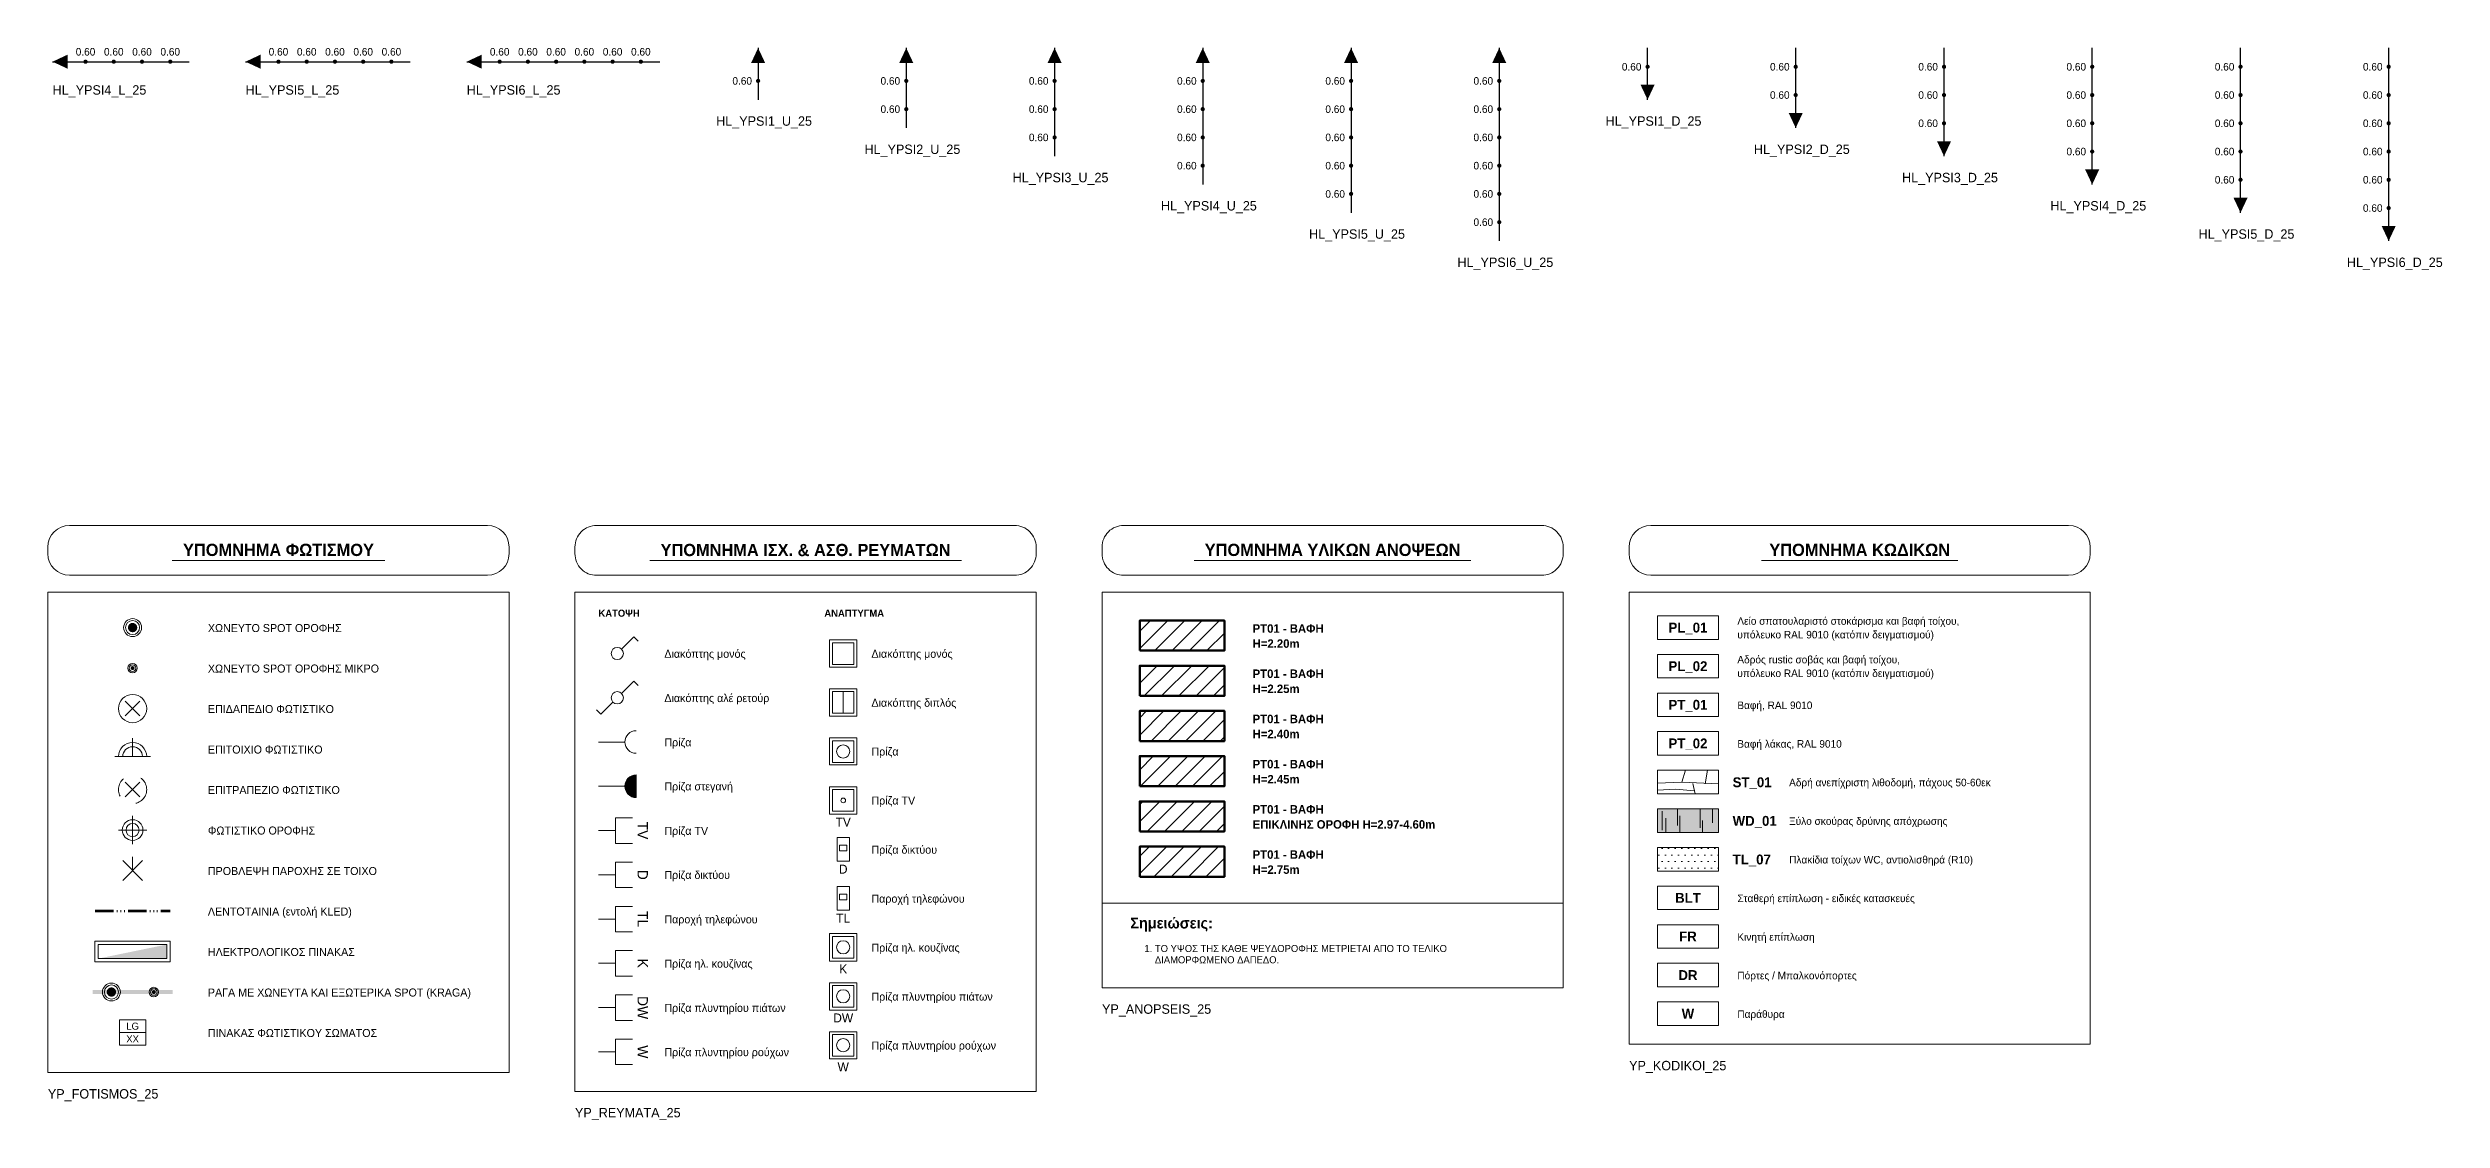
# Model space of a CAD drawing. Extents: x 0 to 269, y -106 to 0.
# Drawn here: x 31.5 to 44.22, y -9.14 to -3.45 of the extents above; entities that cross this region are included whole.
import ezdxf
from ezdxf.enums import TextEntityAlignment as Align

# ---------------------------------------------------------------- set-up
doc = ezdxf.new("R2010")
doc.units = 0
doc.linetypes.add('KIT_DASH', pattern=[0.15, 0.1, -0.05])
doc.layers.add('KIT-Οδηγίες', color=140, linetype='Continuous', plot=False)
doc.layers.add('Ηλεκτρολογικά', color=1, linetype='Continuous', lineweight=25)
doc.layers.add('Υπομνήματα', color=61, linetype='Continuous', lineweight=18)
doc.styles.add('KIT', font='Commissioner-Regular.ttf')
doc.styles.add('KIT-B', font='Commissioner-Bold.ttf')

# ---------------------------------------------------------------- blocks, each defined once
blk = doc.blocks.new('HL_YPSI4_L_25')
for points in [[(0, 0), (0.08, -0.0375), (0.08, 0.0375)], [(0.16375, 0, 1), (0.18625, 0, 1)], [(0.31375, 0, 1), (0.33625, 0, 1)], [(0.46375, 0, 1), (0.48625, 0, 1)], [(0.61375, 0, 1), (0.63625, 0, 1)]]:
    blk.add_hatch(color=8).paths.add_polyline_path(points)
at = {"color": 8}
blk.add_line((0, 0), (0.725, 0), dxfattribs=at)
at = {"color": 1, "style": 'KIT'}
for tag, p in [('ΥΨΟΣ1', (0.175, 0.0325)), ('ΥΨΟΣ2', (0.325, 0.0325)), ('ΥΨΟΣ3', (0.475, 0.0325)), ('ΥΨΟΣ4', (0.625, 0.0325))]:
    blk.add_attdef(tag, text='', height=0.04, dxfattribs=at).set_placement(p, align=Align.CENTER)
blk = doc.blocks.new('HL_YPSI5_L_25')
for points in [[(0, 0), (0.08, -0.0375), (0.08, 0.0375)], [(0.16375, 0, 1), (0.18625, 0, 1)], [(0.31375, 0, 1), (0.33625, 0, 1)], [(0.46375, 0, 1), (0.48625, 0, 1)], [(0.61375, 0, 1), (0.63625, 0, 1)], [(0.76375, 0, 1), (0.78625, 0, 1)]]:
    blk.add_hatch(color=8).paths.add_polyline_path(points)
at = {"color": 8}
blk.add_line((0, 0), (0.875, 0), dxfattribs=at)
at = {"color": 1, "style": 'KIT'}
for tag, p in [('ΥΨΟΣ1', (0.175, 0.0325)), ('ΥΨΟΣ2', (0.325, 0.0325)), ('ΥΨΟΣ3', (0.475, 0.0325)), ('ΥΨΟΣ4', (0.625, 0.0325)), ('ΥΨΟΣ5', (0.775, 0.0325))]:
    blk.add_attdef(tag, text='', height=0.04, dxfattribs=at).set_placement(p, align=Align.CENTER)
blk = doc.blocks.new('HL_YPSI6_L_25')
for points in [[(0, 0), (0.08, -0.0375), (0.08, 0.0375)], [(0.16375, 0, 1), (0.18625, 0, 1)], [(0.31375, 0, 1), (0.33625, 0, 1)], [(0.46375, 0, 1), (0.48625, 0, 1)], [(0.61375, 0, 1), (0.63625, 0, 1)], [(0.76375, 0, 1), (0.78625, 0, 1)], [(0.91375, 0, 1), (0.93625, 0, 1)]]:
    blk.add_hatch(color=8).paths.add_polyline_path(points)
at = {"color": 8}
blk.add_line((0, 0), (1.025, 0), dxfattribs=at)
at = {"color": 1, "style": 'KIT'}
for tag, p in [('ΥΨΟΣ1', (0.175, 0.0325)), ('ΥΨΟΣ2', (0.325, 0.0325)), ('ΥΨΟΣ3', (0.475, 0.0325)), ('ΥΨΟΣ4', (0.625, 0.0325)), ('ΥΨΟΣ5', (0.775, 0.0325)), ('ΥΨΟΣ6', (0.925, 0.0325))]:
    blk.add_attdef(tag, text='', height=0.04, dxfattribs=at).set_placement(p, align=Align.CENTER)
blk = doc.blocks.new('HL_YPSI1_U_25')
for points in [[(0, 0), (-0.0375, -0.08), (0.0375, -0.08)], [(-0.01125, -0.175, 1), (0.01125, -0.175, 1)]]:
    blk.add_hatch(color=8).paths.add_polyline_path(points)
at = {"color": 8}
blk.add_line((0, 0), (0, -0.275), dxfattribs=at)
at = {"color": 1, "style": 'KIT'}
blk.add_attdef('ΥΨΟΣ1', text='', height=0.04, dxfattribs=at).set_placement((-0.0325, -0.175), align=Align.MIDDLE_RIGHT)
blk = doc.blocks.new('HL_YPSI2_U_25')
for points in [[(0, 0), (-0.0375, -0.08), (0.0375, -0.08)], [(-0.01125, -0.175, 1), (0.01125, -0.175, 1)], [(-0.01125, -0.325, 1), (0.01125, -0.325, 1)]]:
    blk.add_hatch(color=8).paths.add_polyline_path(points)
at = {"color": 8}
blk.add_line((0, 0), (0, -0.425), dxfattribs=at)
at = {"color": 1, "style": 'KIT'}
for tag, p in [('ΥΨΟΣ1', (-0.0325, -0.175)), ('ΥΨΟΣ2', (-0.0325, -0.325))]:
    blk.add_attdef(tag, text='', height=0.04, dxfattribs=at).set_placement(p, align=Align.MIDDLE_RIGHT)
blk = doc.blocks.new('HL_YPSI3_U_25')
for points in [[(0, 0), (-0.0375, -0.08), (0.0375, -0.08)], [(-0.01125, -0.175, 1), (0.01125, -0.175, 1)], [(-0.01125, -0.325, 1), (0.01125, -0.325, 1)], [(-0.01125, -0.475, 1), (0.01125, -0.475, 1)]]:
    blk.add_hatch(color=8).paths.add_polyline_path(points)
at = {"color": 8}
blk.add_line((0, 0), (0, -0.575), dxfattribs=at)
at = {"color": 1, "style": 'KIT'}
for tag, p in [('ΥΨΟΣ1', (-0.0325, -0.175)), ('ΥΨΟΣ2', (-0.0325, -0.325)), ('ΥΨΟΣ3', (-0.0325, -0.475))]:
    blk.add_attdef(tag, text='', height=0.04, dxfattribs=at).set_placement(p, align=Align.MIDDLE_RIGHT)
blk = doc.blocks.new('HL_YPSI4_U_25')
for points in [[(0, 0), (-0.0375, -0.08), (0.0375, -0.08)], [(-0.01125, -0.175, 1), (0.01125, -0.175, 1)], [(-0.01125, -0.325, 1), (0.01125, -0.325, 1)], [(-0.01125, -0.475, 1), (0.01125, -0.475, 1)], [(-0.01125, -0.625, 1), (0.01125, -0.625, 1)]]:
    blk.add_hatch(color=8).paths.add_polyline_path(points)
at = {"color": 8}
blk.add_line((0, 0), (0, -0.725), dxfattribs=at)
at = {"color": 1, "style": 'KIT'}
for tag, p in [('ΥΨΟΣ1', (-0.0325, -0.175)), ('ΥΨΟΣ2', (-0.0325, -0.325)), ('ΥΨΟΣ3', (-0.0325, -0.475)), ('ΥΨΟΣ4', (-0.0325, -0.625))]:
    blk.add_attdef(tag, text='', height=0.04, dxfattribs=at).set_placement(p, align=Align.MIDDLE_RIGHT)
blk = doc.blocks.new('HL_YPSI5_U_25')
for points in [[(0, 0), (-0.0375, -0.08), (0.0375, -0.08)], [(-0.01125, -0.175, 1), (0.01125, -0.175, 1)], [(-0.01125, -0.325, 1), (0.01125, -0.325, 1)], [(-0.01125, -0.475, 1), (0.01125, -0.475, 1)], [(-0.01125, -0.625, 1), (0.01125, -0.625, 1)], [(-0.01125, -0.775, 1), (0.01125, -0.775, 1)]]:
    blk.add_hatch(color=8).paths.add_polyline_path(points)
at = {"color": 8}
blk.add_line((0, 0), (0, -0.875), dxfattribs=at)
at = {"color": 1, "style": 'KIT'}
for tag, p in [('ΥΨΟΣ1', (-0.0325, -0.175)), ('ΥΨΟΣ2', (-0.0325, -0.325)), ('ΥΨΟΣ3', (-0.0325, -0.475)), ('ΥΨΟΣ4', (-0.0325, -0.625)), ('ΥΨΟΣ5', (-0.0325, -0.775))]:
    blk.add_attdef(tag, text='', height=0.04, dxfattribs=at).set_placement(p, align=Align.MIDDLE_RIGHT)
blk = doc.blocks.new('HL_YPSI6_U_25')
for points in [[(0, 0), (-0.0375, -0.08), (0.0375, -0.08)], [(-0.01125, -0.175, 1), (0.01125, -0.175, 1)], [(-0.01125, -0.325, 1), (0.01125, -0.325, 1)], [(-0.01125, -0.475, 1), (0.01125, -0.475, 1)], [(-0.01125, -0.625, 1), (0.01125, -0.625, 1)], [(-0.01125, -0.775, 1), (0.01125, -0.775, 1)], [(-0.01125, -0.925, 1), (0.01125, -0.925, 1)]]:
    blk.add_hatch(color=8).paths.add_polyline_path(points)
at = {"color": 8}
blk.add_line((0, 0), (0, -1.025), dxfattribs=at)
at = {"color": 1, "style": 'KIT'}
for tag, p in [('ΥΨΟΣ1', (-0.0325, -0.175)), ('ΥΨΟΣ2', (-0.0325, -0.325)), ('ΥΨΟΣ3', (-0.0325, -0.475)), ('ΥΨΟΣ4', (-0.0325, -0.625)), ('ΥΨΟΣ5', (-0.0325, -0.775)), ('ΥΨΟΣ6', (-0.0325, -0.925))]:
    blk.add_attdef(tag, text='', height=0.04, dxfattribs=at).set_placement(p, align=Align.MIDDLE_RIGHT)
blk = doc.blocks.new('HL_YPSI1_D_25')
for points in [[(-0.01125, 0.175, 1), (0.01125, 0.175, 1)], [(0, 0), (0.0375, 0.08), (-0.0375, 0.08)]]:
    blk.add_hatch(color=8).paths.add_polyline_path(points)
at = {"color": 8}
blk.add_line((0, 0), (0, 0.275), dxfattribs=at)
at = {"color": 1, "style": 'KIT'}
blk.add_attdef('ΥΨΟΣ1', text='', height=0.04, dxfattribs=at).set_placement((-0.0325, 0.175), align=Align.MIDDLE_RIGHT)
blk = doc.blocks.new('HL_YPSI2_D_25')
for points in [[(-0.01125, 0.325, 1), (0.01125, 0.325, 1)], [(-0.01125, 0.175, 1), (0.01125, 0.175, 1)], [(0, 0), (0.0375, 0.08), (-0.0375, 0.08)]]:
    blk.add_hatch(color=8).paths.add_polyline_path(points)
at = {"color": 8}
blk.add_line((0, 0), (0, 0.425), dxfattribs=at)
at = {"color": 1, "style": 'KIT'}
for tag, p in [('ΥΨΟΣ2', (-0.0325, 0.325)), ('ΥΨΟΣ1', (-0.0325, 0.175))]:
    blk.add_attdef(tag, text='', height=0.04, dxfattribs=at).set_placement(p, align=Align.MIDDLE_RIGHT)
blk = doc.blocks.new('HL_YPSI3_D_25')
for points in [[(-0.01125, 0.475, 1), (0.01125, 0.475, 1)], [(-0.01125, 0.325, 1), (0.01125, 0.325, 1)], [(-0.01125, 0.175, 1), (0.01125, 0.175, 1)], [(0, 0), (0.0375, 0.08), (-0.0375, 0.08)]]:
    blk.add_hatch(color=8).paths.add_polyline_path(points)
at = {"color": 8}
blk.add_line((0, 0), (0, 0.575), dxfattribs=at)
at = {"color": 1, "style": 'KIT'}
for tag, p in [('ΥΨΟΣ3', (-0.0325, 0.475)), ('ΥΨΟΣ2', (-0.0325, 0.325)), ('ΥΨΟΣ1', (-0.0325, 0.175))]:
    blk.add_attdef(tag, text='', height=0.04, dxfattribs=at).set_placement(p, align=Align.MIDDLE_RIGHT)
blk = doc.blocks.new('HL_YPSI4_D_25')
for points in [[(-0.01125, 0.625, 1), (0.01125, 0.625, 1)], [(-0.01125, 0.475, 1), (0.01125, 0.475, 1)], [(-0.01125, 0.325, 1), (0.01125, 0.325, 1)], [(-0.01125, 0.175, 1), (0.01125, 0.175, 1)], [(0, 0), (0.0375, 0.08), (-0.0375, 0.08)]]:
    blk.add_hatch(color=8).paths.add_polyline_path(points)
at = {"color": 8}
blk.add_line((0, 0), (0, 0.725), dxfattribs=at)
at = {"color": 1, "style": 'KIT'}
for tag, p in [('ΥΨΟΣ4', (-0.0325, 0.625)), ('ΥΨΟΣ3', (-0.0325, 0.475)), ('ΥΨΟΣ2', (-0.0325, 0.325)), ('ΥΨΟΣ1', (-0.0325, 0.175))]:
    blk.add_attdef(tag, text='', height=0.04, dxfattribs=at).set_placement(p, align=Align.MIDDLE_RIGHT)
blk = doc.blocks.new('HL_YPSI5_D_25')
for points in [[(-0.01125, 0.775, 1), (0.01125, 0.775, 1)], [(-0.01125, 0.625, 1), (0.01125, 0.625, 1)], [(-0.01125, 0.475, 1), (0.01125, 0.475, 1)], [(-0.01125, 0.325, 1), (0.01125, 0.325, 1)], [(-0.01125, 0.175, 1), (0.01125, 0.175, 1)], [(0, 0), (0.0375, 0.08), (-0.0375, 0.08)]]:
    blk.add_hatch(color=8).paths.add_polyline_path(points)
at = {"color": 8}
blk.add_line((0, 0), (0, 0.875), dxfattribs=at)
at = {"color": 1, "style": 'KIT'}
for tag, p in [('ΥΨΟΣ5', (-0.0325, 0.775)), ('ΥΨΟΣ4', (-0.0325, 0.625)), ('ΥΨΟΣ3', (-0.0325, 0.475)), ('ΥΨΟΣ2', (-0.0325, 0.325)), ('ΥΨΟΣ1', (-0.0325, 0.175))]:
    blk.add_attdef(tag, text='', height=0.04, dxfattribs=at).set_placement(p, align=Align.MIDDLE_RIGHT)
blk = doc.blocks.new('HL_YPSI6_D_25')
for points in [[(-0.01125, 0.925, 1), (0.01125, 0.925, 1)], [(-0.01125, 0.775, 1), (0.01125, 0.775, 1)], [(-0.01125, 0.625, 1), (0.01125, 0.625, 1)], [(-0.01125, 0.475, 1), (0.01125, 0.475, 1)], [(-0.01125, 0.325, 1), (0.01125, 0.325, 1)], [(-0.01125, 0.175, 1), (0.01125, 0.175, 1)], [(0, 0), (0.0375, 0.08), (-0.0375, 0.08)]]:
    blk.add_hatch(color=8).paths.add_polyline_path(points)
at = {"color": 8}
blk.add_line((0, 0), (0, 1.025), dxfattribs=at)
at = {"color": 1, "style": 'KIT'}
for tag, p in [('ΥΨΟΣ6', (-0.0325, 0.925)), ('ΥΨΟΣ5', (-0.0325, 0.775)), ('ΥΨΟΣ4', (-0.0325, 0.625)), ('ΥΨΟΣ3', (-0.0325, 0.475)), ('ΥΨΟΣ2', (-0.0325, 0.325)), ('ΥΨΟΣ1', (-0.0325, 0.175))]:
    blk.add_attdef(tag, text='', height=0.04, dxfattribs=at).set_placement(p, align=Align.MIDDLE_RIGHT)
blk = doc.blocks.new('YP_FOTISMOS_25')
for points in [[(0.425, -0.5425, 1), (0.475, -0.5425, 1)], [(0.4395, -0.7575, 1), (0.4605, -0.7575, 1)], [(0.25, -2.055), (0.35, -2.055), (0.35, -2.04), (0.25, -2.04)], [(0.425, -2.055), (0.525, -2.055), (0.525, -2.04), (0.425, -2.04)], [(0.6, -2.055), (0.65, -2.055), (0.65, -2.04), (0.6, -2.04)], [(0.2675, -2.3), (0.6325, -2.3), (0.6325, -2.225)], [(0.2375, -2.4875), (0.6625, -2.4875), (0.6625, -2.4675), (0.2375, -2.4675)], [(0.3125, -2.4775, 1), (0.3625, -2.4775, 1)], [(0.552, -2.4775, 1), (0.573, -2.4775, 1)]]:
    blk.add_hatch(color=1).paths.add_polyline_path(points)
blk.add_line((0.66085, -0.1872), (1.78915, -0.1872))
at = {"color": 1}
for p, q in [((0.411, -1.0115), (0.489, -0.9335)), ((0.411, -0.9335), (0.489, -1.0115)), ((0.45, -1.2275), (0.45, -1.13)), ((0.355, -1.2275), (0.545, -1.2275)), ((0.411, -1.4415), (0.489, -1.3635)), ((0.411, -1.3635), (0.489, -1.4415)), ((0.375, -1.6175), (0.525, -1.6175)), ((0.45, -1.6925), (0.45, -1.5425)), ((0.3975, -1.885), (0.5025, -1.78)), ((0.3975, -1.78), (0.5025, -1.885)), ((0.45, -1.8325), (0.45, -1.76)), ((0.38, -2.6925), (0.52, -2.6925))]:
    blk.add_line(p, q, dxfattribs=at)
at = {"color": 1, "lineweight": 9}
for p, q in [((0.36875, -2.05275), (0.36875, -2.04225)), ((0.3875, -2.05275), (0.3875, -2.04225)), ((0.40625, -2.05275), (0.40625, -2.04225)), ((0.54375, -2.05275), (0.54375, -2.04225)), ((0.5625, -2.05275), (0.5625, -2.04225)), ((0.58125, -2.05275), (0.58125, -2.04225))]:
    blk.add_line(p, q, dxfattribs=at)
blk.add_lwpolyline([(0.115, -0.265), (2.335, -0.265, 0.41421356), (2.45, -0.15), (2.45, -0.115, 0.41421356), (2.335, 0), (0.115, 0, 0.41421356), (0, -0.115), (0, -0.15, 0.41421356)], format="xyb", close=True)
blk.add_lwpolyline([(0, -2.905), (2.45, -2.905), (2.45, -0.355), (0, -0.355)], close=True)
at = {"color": 1}
for points in [[(0.25, -2.3175), (0.65, -2.3175), (0.65, -2.2075), (0.25, -2.2075)], [(0.2675, -2.3), (0.6325, -2.3), (0.6325, -2.225), (0.2675, -2.225)], [(0.38, -2.76), (0.52, -2.76), (0.52, -2.625), (0.38, -2.625)]]:
    blk.add_lwpolyline(points, close=True, dxfattribs=at)
for centre, radius in [((0.45, -0.5425), 0.0475), ((0.45, -0.5425), 0.0375), ((0.45, -0.7575), 0.025), ((0.45, -0.7575), 0.0175), ((0.45, -0.9725), 0.075), ((0.45, -1.6175), 0.055), ((0.45, -1.6175), 0.035), ((0.3375, -2.4775), 0.0475), ((0.3375, -2.4775), 0.0375), ((0.5625, -2.4775), 0.025), ((0.5625, -2.4775), 0.0175)]:
    blk.add_circle(centre, radius, dxfattribs=at)
at = {"color": 1, "linetype": 'KIT_DASH', "ltscale": 0.3}
blk.add_circle((0.45, -1.4025), 0.075, dxfattribs=at)
at = {"color": 1}
for radius in [0.075, 0.0525]:
    blk.add_arc((0.45, -1.2275), radius, 0, 180, dxfattribs=at)
at = {"style": 'KIT-B'}
blk.add_text('ΥΠΟΜΝΗΜΑ ΦΩΤΙΣΜΟΥ', height=0.065, dxfattribs=at).set_placement((1.225, -0.1625), align=Align.CENTER)
at = {"style": 'KIT'}
for s, p in [('ΧΩΝΕΥΤΟ SPOT ΟΡΟΦΗΣ', (0.85, -0.56625)), ('ΧΩΝΕΥΤΟ SPOT ΟΡΟΦΗΣ ΜΙΚΡΟ', (0.85, -0.78125)), ('ΕΠΙΔΑΠΕΔΙΟ ΦΩΤΙΣΤΙΚΟ', (0.85, -0.99625)), ('ΕΠΙΤΟΙΧΙΟ ΦΩΤΙΣΤΙΚΟ', (0.85, -1.21125)), ('ΕΠΙΤΡΑΠΕΖΙΟ ΦΩΤΙΣΤΙΚΟ', (0.85, -1.42625)), ('ΦΩΤΙΣΤΙΚΟ ΟΡΟΦΗΣ', (0.85, -1.64125)), ('ΠΡΟΒΛΕΨΗ ΠΑΡΟΧΗΣ ΣΕ ΤΟΙΧΟ', (0.85, -1.85625)), ('ΛΕΝΤΟΤΑΙΝΙΑ (εντολή KLED)', (0.85, -2.07125)), ('ΗΛΕΚΤΡΟΛΟΓΙΚΟΣ ΠΙΝΑΚΑΣ', (0.85, -2.28625)), ('ΡΑΓΑ ΜΕ ΧΩΝΕΥΤΑ ΚΑΙ ΕΞΩΤΕΡΙΚΑ SPOT (KRAGA)', (0.85, -2.50125)), ('ΠΙΝΑΚΑΣ ΦΩΤΙΣΤΙΚΟΥ ΣΩΜΑΤΟΣ', (0.85, -2.71625))]:
    blk.add_text(s, height=0.0425, dxfattribs=at).set_placement(p)
at = {"color": 1, "style": 'KIT'}
for s, p in [('LG', (0.45, -2.65875)), ('XX', (0.45, -2.72625))]:
    blk.add_text(s, height=0.0375, dxfattribs=at).set_placement(p, align=Align.MIDDLE_CENTER)
blk = doc.blocks.new('YP_REYMATA_25')
blk.add_hatch(color=1).paths.add_polyline_path([(0.325, -1.385), (0.325, -1.325, 1), (0.325, -1.445)])
blk.add_line((0.397, -0.187), (2.053, -0.187))
at = {"color": 1}
for p, q in [((0.248, -0.657), (0.313, -0.592)), ((0.313, -0.592), (0.335, -0.615)), ((0.248, -0.892), (0.313, -0.827)), ((0.313, -0.827), (0.335, -0.85)), ((1.425, -0.997), (1.425, -0.882)), ((0.137, -1.003), (0.115, -0.98)), ((0.202, -0.938), (0.137, -1.003)), ((0.125, -1.15), (0.265, -1.15)), ((0.125, -1.385), (0.265, -1.385)), ((0.325, -1.445), (0.325, -1.325)), ((0.125, -1.62), (0.215, -1.62)), ((0.125, -1.855), (0.215, -1.855)), ((0.125, -2.09), (0.215, -2.09)), ((0.125, -2.325), (0.215, -2.325)), ((0.125, -2.56), (0.215, -2.56)), ((0.125, -2.795), (0.215, -2.795))]:
    blk.add_line(p, q, dxfattribs=at)
blk.add_lwpolyline([(0.115, -0.265), (2.335, -0.265, 0.414214), (2.45, -0.15), (2.45, -0.115, 0.414214), (2.335, 0), (0.115, 0, 0.414214), (0, -0.115), (0, -0.15, 0.414214)], format="xyb", close=True)
blk.add_lwpolyline([(0, -3.005), (2.45, -3.005), (2.45, -0.355), (0, -0.355)], close=True)
for points in [[(1.353, -0.752), (1.498, -0.752), (1.498, -0.608), (1.353, -0.608)], [(1.368, -0.738), (1.482, -0.738), (1.482, -0.623), (1.368, -0.623)], [(1.353, -1.012), (1.498, -1.012), (1.498, -0.867), (1.353, -0.867)], [(1.368, -0.997), (1.482, -0.997), (1.482, -0.882), (1.368, -0.882)], [(1.353, -1.272), (1.498, -1.272), (1.498, -1.128), (1.353, -1.128)], [(1.368, -1.258), (1.482, -1.258), (1.482, -1.143), (1.368, -1.143)], [(1.353, -1.533), (1.498, -1.533), (1.498, -1.388), (1.353, -1.388)], [(1.368, -1.518), (1.482, -1.518), (1.482, -1.403), (1.368, -1.403)], [(1.393, -1.782), (1.458, -1.782), (1.458, -1.657), (1.393, -1.657)], [(1.405, -1.728), (1.445, -1.728), (1.445, -1.697), (1.405, -1.697)], [(1.393, -2.042), (1.458, -2.042), (1.458, -1.918), (1.393, -1.918)], [(1.405, -1.988), (1.445, -1.988), (1.445, -1.958), (1.405, -1.958)], [(1.353, -2.313), (1.498, -2.313), (1.498, -2.167), (1.353, -2.167)], [(1.368, -2.298), (1.482, -2.298), (1.482, -2.183), (1.368, -2.183)], [(1.353, -2.573), (1.498, -2.573), (1.498, -2.428), (1.353, -2.428)], [(1.368, -2.558), (1.482, -2.558), (1.482, -2.443), (1.368, -2.443)], [(1.353, -2.833), (1.498, -2.833), (1.498, -2.688), (1.353, -2.688)], [(1.368, -2.818), (1.482, -2.818), (1.482, -2.703), (1.368, -2.703)]]:
    blk.add_lwpolyline(points, close=True, dxfattribs=at)
for points in [[(0.305, -1.552), (0.215, -1.552), (0.215, -1.688), (0.305, -1.688)], [(0.305, -1.788), (0.215, -1.788), (0.215, -1.923), (0.305, -1.923)], [(0.305, -2.023), (0.215, -2.023), (0.215, -2.158), (0.305, -2.158)], [(0.305, -2.257), (0.215, -2.257), (0.215, -2.393), (0.305, -2.393)], [(0.305, -2.493), (0.215, -2.493), (0.215, -2.628), (0.305, -2.628)], [(0.305, -2.728), (0.215, -2.728), (0.215, -2.863), (0.305, -2.863)]]:
    blk.add_lwpolyline(points, dxfattribs=at)
for centre, radius in [((0.225, -0.68), 0.0325), ((0.225, -0.915), 0.0325), ((1.425, -1.2), 0.035), ((1.425, -1.46), 0.0125), ((1.425, -2.24), 0.035), ((1.425, -2.5), 0.035), ((1.425, -2.76), 0.035)]:
    blk.add_circle(centre, radius, dxfattribs=at)
for centre in [(0.325, -1.15), (0.325, -1.385)]:
    blk.add_arc(centre, 0.06, 90, 270, dxfattribs=at)
at = {"style": 'KIT-B'}
blk.add_text('ΥΠΟΜΝΗΜΑ ΙΣΧ. & ΑΣΘ. ΡΕΥΜΑΤΩΝ', height=0.065, dxfattribs=at).set_placement((1.225, -0.163), align=Align.CENTER)
for s, height, style, p in [('ΚΑΤΟΨΗ', 0.0375, 'KIT-B', (0.125, -0.485)), ('ΑΝΑΠΤΥΓΜΑ', 0.0375, 'KIT-B', (1.325, -0.485)), ('Διακόπτης μονός', 0.0425, 'KIT', (0.475, -0.703)), ('Διακόπτης μονός', 0.0425, 'KIT', (1.575, -0.703)), ('Διακόπτης αλέ ρετούρ', 0.0425, 'KIT', (0.475, -0.938)), ('Διακόπτης διπλός', 0.0425, 'KIT', (1.575, -0.963)), ('Πρίζα', 0.0425, 'KIT', (0.475, -1.173)), ('Πρίζα', 0.0425, 'KIT', (1.575, -1.222)), ('Πρίζα στεγανή', 0.0425, 'KIT', (0.475, -1.407)), ('Πρίζα TV', 0.0425, 'KIT', (1.575, -1.482)), ('Πρίζα TV', 0.0425, 'KIT', (0.475, -1.643)), ('Πρίζα δικτύου', 0.0425, 'KIT', (1.575, -1.743)), ('Πρίζα δικτύου', 0.0425, 'KIT', (0.475, -1.877)), ('Παροχή τηλεφώνου', 0.0425, 'KIT', (1.575, -2.003)), ('Παροχή τηλεφώνου', 0.0425, 'KIT', (0.475, -2.113)), ('Πρίζα ηλ. κουζίνας', 0.0425, 'KIT', (1.575, -2.263)), ('Πρίζα ηλ. κουζίνας', 0.0425, 'KIT', (0.475, -2.348)), ('Πρίζα πλυντηρίου πιάτων', 0.0425, 'KIT', (0.475, -2.583)), ('Πρίζα πλυντηρίου πιάτων', 0.0425, 'KIT', (1.575, -2.523)), ('Πρίζα πλυντηρίου ρούχων', 0.0425, 'KIT', (0.475, -2.818)), ('Πρίζα πλυντηρίου ρούχων', 0.0425, 'KIT', (1.575, -2.783))]:
    blk.add_text(s, height=height, dxfattribs=dict(style=style)).set_placement(p)
at = {"color": 1, "style": 'KIT'}
for s, p in [('TV', (0.36, -1.62)), ('D', (0.36, -1.855)), ('TL', (0.36, -2.09)), ('K', (0.36, -2.325)), ('DW', (0.36, -2.56)), ('W', (0.36, -2.795))]:
    blk.add_text(s, height=0.055, rotation=-90, dxfattribs=at).set_placement(p, align=Align.MIDDLE_CENTER)
for s, p in [('TV', (1.425, -1.575)), ('D', (1.425, -1.825)), ('TL', (1.425, -2.085)), ('K', (1.425, -2.355)), ('DW', (1.425, -2.615)), ('W', (1.425, -2.875))]:
    blk.add_text(s, height=0.0475, dxfattribs=at).set_placement(p, align=Align.MIDDLE_CENTER)
blk = doc.blocks.new('YP_ANOPSEIS_25')
at = {"true_color": 0x7aafdf}
h = blk.add_hatch(dxfattribs=at)
h.set_pattern_fill('ANSI31', color=256, scale=0.020472)
h.paths.add_polyline_path([(0.2, -0.665), (0.65, -0.665), (0.65, -0.505), (0.2, -0.505)])
at = {"true_color": 0x93278f}
h = blk.add_hatch(dxfattribs=at)
h.set_pattern_fill('ANSI31', color=256, scale=0.020472)
h.paths.add_polyline_path([(0.2, -0.905), (0.65, -0.905), (0.65, -0.745), (0.2, -0.745)])
at = {"true_color": 0xf26722}
h = blk.add_hatch(dxfattribs=at)
h.set_pattern_fill('ANSI31', color=256, scale=0.020472)
h.paths.add_polyline_path([(0.2, -1.145), (0.65, -1.145), (0.65, -0.985), (0.2, -0.985)])
at = {"true_color": 0x0052a3}
h = blk.add_hatch(dxfattribs=at)
h.set_pattern_fill('ANSI31', color=256, scale=0.020472)
h.paths.add_polyline_path([(0.2, -1.385), (0.65, -1.385), (0.65, -1.225), (0.2, -1.225)])
at = {"true_color": 0x148aff}
h = blk.add_hatch(dxfattribs=at)
h.set_pattern_fill('ANSI31', color=256, scale=0.020472)
h.paths.add_polyline_path([(0.2, -1.625), (0.65, -1.625), (0.65, -1.465), (0.2, -1.465)])
at = {"true_color": 0xffc414}
h = blk.add_hatch(dxfattribs=at)
h.set_pattern_fill('ANSI31', color=256, scale=0.020472)
h.paths.add_polyline_path([(0.2, -1.865), (0.65, -1.865), (0.65, -1.705), (0.2, -1.705)])
for p, q in [((0.4903, -0.1872), (1.9597, -0.1872)), ((0, -2.005), (2.45, -2.005))]:
    blk.add_line(p, q)
blk.add_lwpolyline([(0.115, -0.265), (2.335, -0.265, 0.4142136), (2.45, -0.15), (2.45, -0.115, 0.4142136), (2.335, 0), (0.115, 0, 0.4142136), (0, -0.115), (0, -0.15, 0.4142136)], format="xyb", close=True)
blk.add_lwpolyline([(0, -2.455), (2.45, -2.455), (2.45, -0.355), (0, -0.355)], close=True)
at = {"lineweight": 50, "true_color": 0x7aafdf}
blk.add_lwpolyline([(0.2, -0.665), (0.65, -0.665), (0.65, -0.505), (0.2, -0.505)], close=True, dxfattribs=at)
at = {"lineweight": 50, "true_color": 0x93278f}
blk.add_lwpolyline([(0.2, -0.905), (0.65, -0.905), (0.65, -0.745), (0.2, -0.745)], close=True, dxfattribs=at)
at = {"lineweight": 50, "true_color": 0xf26722}
blk.add_lwpolyline([(0.2, -1.145), (0.65, -1.145), (0.65, -0.985), (0.2, -0.985)], close=True, dxfattribs=at)
at = {"lineweight": 50, "true_color": 0x0052a3}
blk.add_lwpolyline([(0.2, -1.385), (0.65, -1.385), (0.65, -1.225), (0.2, -1.225)], close=True, dxfattribs=at)
at = {"lineweight": 50, "true_color": 0x148aff}
blk.add_lwpolyline([(0.2, -1.625), (0.65, -1.625), (0.65, -1.465), (0.2, -1.465)], close=True, dxfattribs=at)
at = {"lineweight": 50, "true_color": 0xffc414}
blk.add_lwpolyline([(0.2, -1.865), (0.65, -1.865), (0.65, -1.705), (0.2, -1.705)], close=True, dxfattribs=at)
at = {"style": 'KIT-B'}
blk.add_text('ΥΠΟΜΝΗΜΑ ΥΛΙΚΩΝ ΑΝΟΨΕΩΝ', height=0.065, dxfattribs=at).set_placement((1.225, -0.1625), align=Align.CENTER)
for s, height, style, p in [('PT01 - ΒΑΦΗ', 0.045, 'KIT-B', (0.8, -0.57)), ('H=2.20m', 0.045, 'KIT-B', (0.8, -0.65)), ('PT01 - ΒΑΦΗ', 0.045, 'KIT-B', (0.8, -0.81)), ('H=2.25m', 0.045, 'KIT-B', (0.8, -0.89)), ('PT01 - ΒΑΦΗ', 0.045, 'KIT-B', (0.8, -1.05)), ('H=2.40m', 0.045, 'KIT-B', (0.8, -1.13)), ('PT01 - ΒΑΦΗ', 0.045, 'KIT-B', (0.8, -1.29)), ('H=2.45m', 0.045, 'KIT-B', (0.8, -1.37)), ('PT01 - ΒΑΦΗ', 0.045, 'KIT-B', (0.8, -1.53)), ('ΕΠΙΚΛΙΝΗΣ ΟΡΟΦΗ H=2.97-4.60m', 0.045, 'KIT-B', (0.8, -1.61)), ('PT01 - ΒΑΦΗ', 0.045, 'KIT-B', (0.8, -1.77)), ('H=2.75m', 0.045, 'KIT-B', (0.8, -1.85)), ('Σημειώσεις:', 0.0575, 'KIT-B', (0.15, -2.14)), ('1. ΤΟ ΥΨΟΣ ΤΗΣ ΚΑΘΕ ΨΕΥΔΟΡΟΦΗΣ ΜΕΤΡΙΕΤΑΙ ΑΠΟ ΤΟ ΤΕΛΙΚΟ', 0.0375, 'KIT', (0.225, -2.265)), ('    ΔΙΑΜΟΡΦΩΜΕΝΟ ΔΑΠΕΔΟ.', 0.0375, 'KIT', (0.225, -2.325))]:
    blk.add_text(s, height=height, dxfattribs=dict(style=style)).set_placement(p)
blk = doc.blocks.new('YP_KODIKOI_25')
at = {"true_color": 0xcdbaa5}
blk.add_hatch(color=256, dxfattribs=at).paths.add_polyline_path([(0.15, -1.63), (0.475, -1.63), (0.475, -1.505), (0.15, -1.505)])
h = blk.add_hatch()
h.set_pattern_fill('DOTS', color=252, scale=0.0220472)
h.paths.add_polyline_path([(0.15, -1.835), (0.475, -1.835), (0.475, -1.71), (0.15, -1.71)])
blk.add_line((0.70347, -0.1872), (1.74653, -0.1872))
at = {"lineweight": 5, "true_color": 0x966840}
for p, q in [((0.176, -1.6175), (0.176, -1.5175)), ((0.25725, -1.5925), (0.25725, -1.505)), ((0.3775, -1.605), (0.3775, -1.505)), ((0.4425, -1.58), (0.4425, -1.505)), ((0.1955, -1.63), (0.1955, -1.555)), ((0.27025, -1.63), (0.27025, -1.5425)), ((0.3905, -1.63), (0.3905, -1.5675))]:
    blk.add_line(p, q, dxfattribs=at)
blk.add_lwpolyline([(0.115, -0.265), (2.335, -0.265, 0.41421356), (2.45, -0.15), (2.45, -0.115, 0.41421356), (2.335, 0), (0.115, 0, 0.41421356), (0, -0.115), (0, -0.15, 0.41421356)], format="xyb", close=True)
for points in [[(0, -2.755), (2.45, -2.755), (2.45, -0.355), (0, -0.355)], [(0.15, -0.605), (0.475, -0.605), (0.475, -0.48), (0.15, -0.48)], [(0.15, -0.81), (0.475, -0.81), (0.475, -0.685), (0.15, -0.685)], [(0.15, -1.015), (0.475, -1.015), (0.475, -0.89), (0.15, -0.89)], [(0.15, -1.22), (0.475, -1.22), (0.475, -1.095), (0.15, -1.095)], [(0.15, -1.425), (0.475, -1.425), (0.475, -1.3), (0.15, -1.3)], [(0.15, -2.04), (0.475, -2.04), (0.475, -1.915), (0.15, -1.915)], [(0.15, -2.245), (0.475, -2.245), (0.475, -2.12), (0.15, -2.12)], [(0.15, -2.45), (0.475, -2.45), (0.475, -2.325), (0.15, -2.325)], [(0.15, -2.655), (0.475, -2.655), (0.475, -2.53), (0.15, -2.53)]]:
    blk.add_lwpolyline(points, close=True)
at = {"color": 252}
for points in [[(0.15, -1.36875), (0.28, -1.3625), (0.475, -1.3725)], [(0.28, -1.3625), (0.2995, -1.3)], [(0.3515, -1.425), (0.3385, -1.37)], [(0.4035, -1.37125), (0.4165, -1.3)], [(0.15, -1.405), (0.2475, -1.4), (0.345, -1.41)]]:
    blk.add_lwpolyline(points, dxfattribs=at)
for points in [[(0.15, -1.63), (0.475, -1.63), (0.475, -1.505), (0.15, -1.505)], [(0.15, -1.835), (0.475, -1.835), (0.475, -1.71), (0.15, -1.71)]]:
    blk.add_lwpolyline(points, close=True, dxfattribs=at)
at = {"style": 'KIT-B'}
blk.add_text('ΥΠΟΜΝΗΜΑ ΚΩΔΙΚΩΝ', height=0.065, dxfattribs=at).set_placement((1.225, -0.1625), align=Align.CENTER)
for s, height, style, p in [('Λείο σπατουλαριστό στοκάρισμα και βαφή τοίχου,', 0.04, 'KIT', (0.575, -0.5275)), ('υπόλευκο RAL 9010 (κατόπιν δειγματισμού)', 0.04, 'KIT', (0.575, -0.6)), ('Αδρός rustic σοβάς και βαφή τοίχου,', 0.04, 'KIT', (0.575, -0.7325)), ('υπόλευκο RAL 9010 (κατόπιν δειγματισμού)', 0.04, 'KIT', (0.575, -0.805)), ('Βαφή, RAL 9010', 0.04, 'KIT', (0.575, -0.975)), ('Βαφή λάκας, RAL 9010', 0.04, 'KIT', (0.575, -1.18)), ('ST_01', 0.0525, 'KIT-B', (0.55, -1.39)), ('Αδρή ανεπίχριστη λιθοδομή, πάχους 50-60εκ', 0.04, 'KIT', (0.85, -1.385)), ('WD_01', 0.0525, 'KIT-B', (0.55, -1.595)), ('Ξύλο σκούρας δρύινης απόχρωσης', 0.04, 'KIT', (0.85, -1.59)), ('TL_07', 0.0525, 'KIT-B', (0.55, -1.8)), ('Πλακίδια τοίχων WC, αντιολισθηρά (R10)', 0.04, 'KIT', (0.85, -1.795)), ('Σταθερή επίπλωση - ειδικές κατασκευές', 0.04, 'KIT', (0.575, -2)), ('Κινητή επίπλωση', 0.04, 'KIT', (0.575, -2.205)), ('Πόρτες / Μπαλκονόπορτες', 0.04, 'KIT', (0.575, -2.41)), ('Παράθυρα', 0.04, 'KIT', (0.575, -2.615))]:
    blk.add_text(s, height=height, dxfattribs=dict(style=style)).set_placement(p)
for s, p in [('PL_01', (0.3125, -0.5425)), ('PL_02', (0.3125, -0.7475)), ('PT_01', (0.3125, -0.9525)), ('PT_02', (0.3125, -1.1575)), ('BLT', (0.3125, -1.9775)), ('FR', (0.3125, -2.1825)), ('DR', (0.3125, -2.3875)), ('W', (0.3125, -2.5925))]:
    blk.add_text(s, height=0.0525, dxfattribs=at).set_placement(p, align=Align.MIDDLE_CENTER)

msp = doc.modelspace()

# ---------------------------------------------------------------- block references
at = {"layer": 'Ηλεκτρολογικά'}
for name, p, values in [('HL_YPSI4_L_25', (31.525, -3.523), {'ΥΨΟΣ1': '0.60', 'ΥΨΟΣ2': '0.60', 'ΥΨΟΣ3': '0.60', 'ΥΨΟΣ4': '0.60'}), ('HL_YPSI5_L_25', (32.55, -3.523), {'ΥΨΟΣ1': '0.60', 'ΥΨΟΣ2': '0.60', 'ΥΨΟΣ3': '0.60', 'ΥΨΟΣ4': '0.60', 'ΥΨΟΣ5': '0.60'}), ('HL_YPSI6_L_25', (33.725, -3.523), {'ΥΨΟΣ1': '0.60', 'ΥΨΟΣ2': '0.60', 'ΥΨΟΣ3': '0.60', 'ΥΨΟΣ4': '0.60', 'ΥΨΟΣ5': '0.60', 'ΥΨΟΣ6': '0.60'}), ('HL_YPSI1_U_25', (35.273, -3.45), {'ΥΨΟΣ1': '0.60'}), ('HL_YPSI2_U_25', (36.06, -3.45), {'ΥΨΟΣ1': '0.60', 'ΥΨΟΣ2': '0.60'}), ('HL_YPSI3_U_25', (36.848, -3.45), {'ΥΨΟΣ1': '0.60', 'ΥΨΟΣ2': '0.60', 'ΥΨΟΣ3': '0.60'}), ('HL_YPSI4_U_25', (37.635, -3.45), {'ΥΨΟΣ1': '0.60', 'ΥΨΟΣ2': '0.60', 'ΥΨΟΣ3': '0.60', 'ΥΨΟΣ4': '0.60'}), ('HL_YPSI5_U_25', (38.423, -3.45), {'ΥΨΟΣ1': '0.60', 'ΥΨΟΣ2': '0.60', 'ΥΨΟΣ3': '0.60', 'ΥΨΟΣ4': '0.60', 'ΥΨΟΣ5': '0.60'}), ('HL_YPSI6_U_25', (39.21, -3.45), {'ΥΨΟΣ1': '0.60', 'ΥΨΟΣ2': '0.60', 'ΥΨΟΣ3': '0.60', 'ΥΨΟΣ4': '0.60', 'ΥΨΟΣ5': '0.60', 'ΥΨΟΣ6': '0.60'}), ('HL_YPSI1_D_25', (39.998, -3.725), {'ΥΨΟΣ1': '0.60'}), ('HL_YPSI2_D_25', (40.785, -3.875), {'ΥΨΟΣ1': '0.60', 'ΥΨΟΣ2': '0.60'}), ('HL_YPSI3_D_25', (41.573, -4.025), {'ΥΨΟΣ1': '0.60', 'ΥΨΟΣ2': '0.60', 'ΥΨΟΣ3': '0.60'}), ('HL_YPSI4_D_25', (42.36, -4.175), {'ΥΨΟΣ1': '0.60', 'ΥΨΟΣ2': '0.60', 'ΥΨΟΣ3': '0.60', 'ΥΨΟΣ4': '0.60'}), ('HL_YPSI5_D_25', (43.148, -4.325), {'ΥΨΟΣ1': '0.60', 'ΥΨΟΣ2': '0.60', 'ΥΨΟΣ3': '0.60', 'ΥΨΟΣ4': '0.60', 'ΥΨΟΣ5': '0.60'}), ('HL_YPSI6_D_25', (43.935, -4.475), {'ΥΨΟΣ1': '0.60', 'ΥΨΟΣ2': '0.60', 'ΥΨΟΣ3': '0.60', 'ΥΨΟΣ4': '0.60', 'ΥΨΟΣ5': '0.60', 'ΥΨΟΣ6': '0.60'})]:
    msp.add_blockref(name, p, dxfattribs=at).add_auto_attribs(values)
at = {"layer": 'Υπομνήματα'}
for name, p in [('YP_FOTISMOS_25', (31.5, -5.985)), ('YP_REYMATA_25', (34.3, -5.985)), ('YP_ANOPSEIS_25', (37.1, -5.985)), ('YP_KODIKOI_25', (39.9, -5.985))]:
    msp.add_blockref(name, p, dxfattribs=at)

# ---------------------------------------------------------------- texts
at = {"layer": 'KIT-Οδηγίες', "style": 'KIT'}
for s, p in [('HL_YPSI4_L_25', (31.525, -3.698)), ('HL_YPSI5_L_25', (32.55, -3.698)), ('HL_YPSI6_L_25', (33.725, -3.698)), ('HL_YPSI1_U_25', (35.05, -3.863)), ('HL_YPSI1_D_25', (39.775, -3.863)), ('HL_YPSI2_U_25', (35.838, -4.013)), ('HL_YPSI2_D_25', (40.563, -4.013)), ('HL_YPSI3_U_25', (36.625, -4.163)), ('HL_YPSI3_D_25', (41.35, -4.163)), ('HL_YPSI4_U_25', (37.413, -4.313)), ('HL_YPSI4_D_25', (42.138, -4.313)), ('HL_YPSI5_U_25', (38.2, -4.463)), ('HL_YPSI5_D_25', (42.925, -4.463)), ('HL_YPSI6_U_25', (38.988, -4.613)), ('HL_YPSI6_D_25', (43.713, -4.613)), ('YP_ANOPSEIS_25', (37.1, -8.578)), ('YP_KODIKOI_25', (39.9, -8.878)), ('YP_FOTISMOS_25', (31.5, -9.028)), ('YP_REYMATA_25', (34.3, -9.128))]:
    msp.add_text(s, height=0.05, dxfattribs=at).set_placement(p)

doc.saveas('drawing.dxf')
